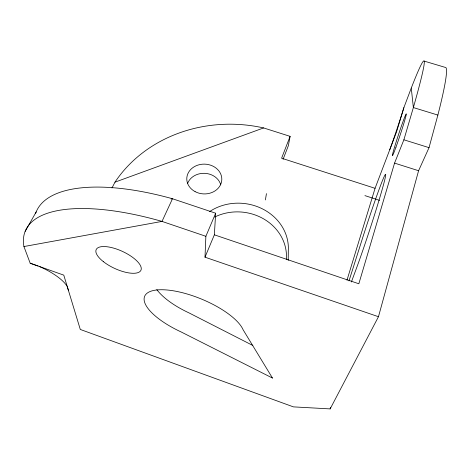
<?xml version="1.0" encoding="UTF-8"?>
<svg xmlns="http://www.w3.org/2000/svg" width="470" height="470" viewBox="0 0 470 470"><rect width="100%" height="100%" fill="white"/><g stroke="black" fill="none" stroke-linecap="round" stroke-linejoin="round"><path stroke-width="0.7" d="M288.21 260.362L288.322 250.105A48.95 43.745 7.1 0 0 262.007 208.657A48.95 43.745 7.1 0 0 209.643 211.559M286.406 259.657L286.424 258.2A48.028 43.181 7.1 0 0 263.47 218.791A48.028 43.181 7.1 0 0 214.643 217.064M424.152 61.094L445.895 67.58A163.255 10.698 -71.9 0 1 437.876 115.074L429.034 147.656L418.588 170.728L378.468 316.715L205.002 257.19L205.872 236.298L215.665 213.216L172.496 198.751A173.753 67.727 22.7 0 0 35.679 213.251M205.002 257.19L214.355 234.818L215.665 213.216M265.409 199.938L266.437 193.622M111.983 187.971L114.98 182.16A137.211 122.224 6 0 1 263.605 127.934L290.108 136.353L288.333 145.753L283.087 159.277M67.328 286.8L80.294 329.458L293.421 406.873L330.152 408.906L330.422 407.478M214.355 234.818L358.839 283.768L394.559 163.113L403.883 139.796L413.365 107.56L411.274 88.055L403.877 107.648A33.529 1.075 -71.7 0 1 389.753 149.724M403.877 107.648L396.58 131.806L375.066 188.311L346.978 280.208M348.998 280.901L361.618 241.081A56.641 2.139 -71.9 0 1 383.209 178.776A56.641 2.139 -71.9 0 1 379.314 199.268A56.641 2.139 -71.9 0 1 356.448 268.282L351.396 281.976M290.108 136.353L281.595 158.214L375.066 188.311M330.152 408.906L378.468 316.715M25.174 231.399L36.178 211.923M114.98 182.16L263.605 127.934M171.062 199.057L172.496 198.751L162.003 221.405A176.403 64.69 22.7 0 0 23.929 246.544L30.192 263.224L38.017 265.997M23.929 246.544L162.003 221.405L205.872 236.298M437.876 115.074L413.365 107.56A162.679 6.269 -71.9 0 0 411.274 88.055M403.883 139.796L429.034 147.656M394.559 163.113L418.588 170.728M364.92 195.62L379.572 200.367M30.192 263.224L63.779 275.138L68.367 290.231M252.866 345.497L188.981 312.879A52.758 20.063 22.3 0 1 156.81 289.585M39.316 266.502A31.884 10.34 25.9 0 1 67.04 286.195M187.63 183.347A17.208 14.734 1.8 0 1 204.714 173.324A17.208 14.734 1.8 0 1 220.741 184.804M272.465 378.045L181.109 331.938A53.527 19.141 22.4 0 1 144.378 297.063A53.527 19.141 22.4 0 1 191.772 295.454A53.527 19.141 22.4 0 1 243.143 329.834L272.465 378.045M103.347 261.625A24.652 9.359 24.8 0 0 140.777 270.555A24.652 9.359 24.8 0 0 111.543 247.572A24.652 9.359 24.8 0 0 103.347 261.625M395.946 147.21A21.937 0.84 -71.7 0 0 406.303 114.057A21.937 0.84 -71.7 0 0 395.834 142.933A21.937 0.84 -71.7 0 0 395.946 147.21M195.085 191.619A17.519 14.899 1.9 0 0 221.805 179.634A17.519 14.899 1.9 0 0 195.996 165.828A17.519 14.899 1.9 0 0 195.085 191.619"/></g></svg>
